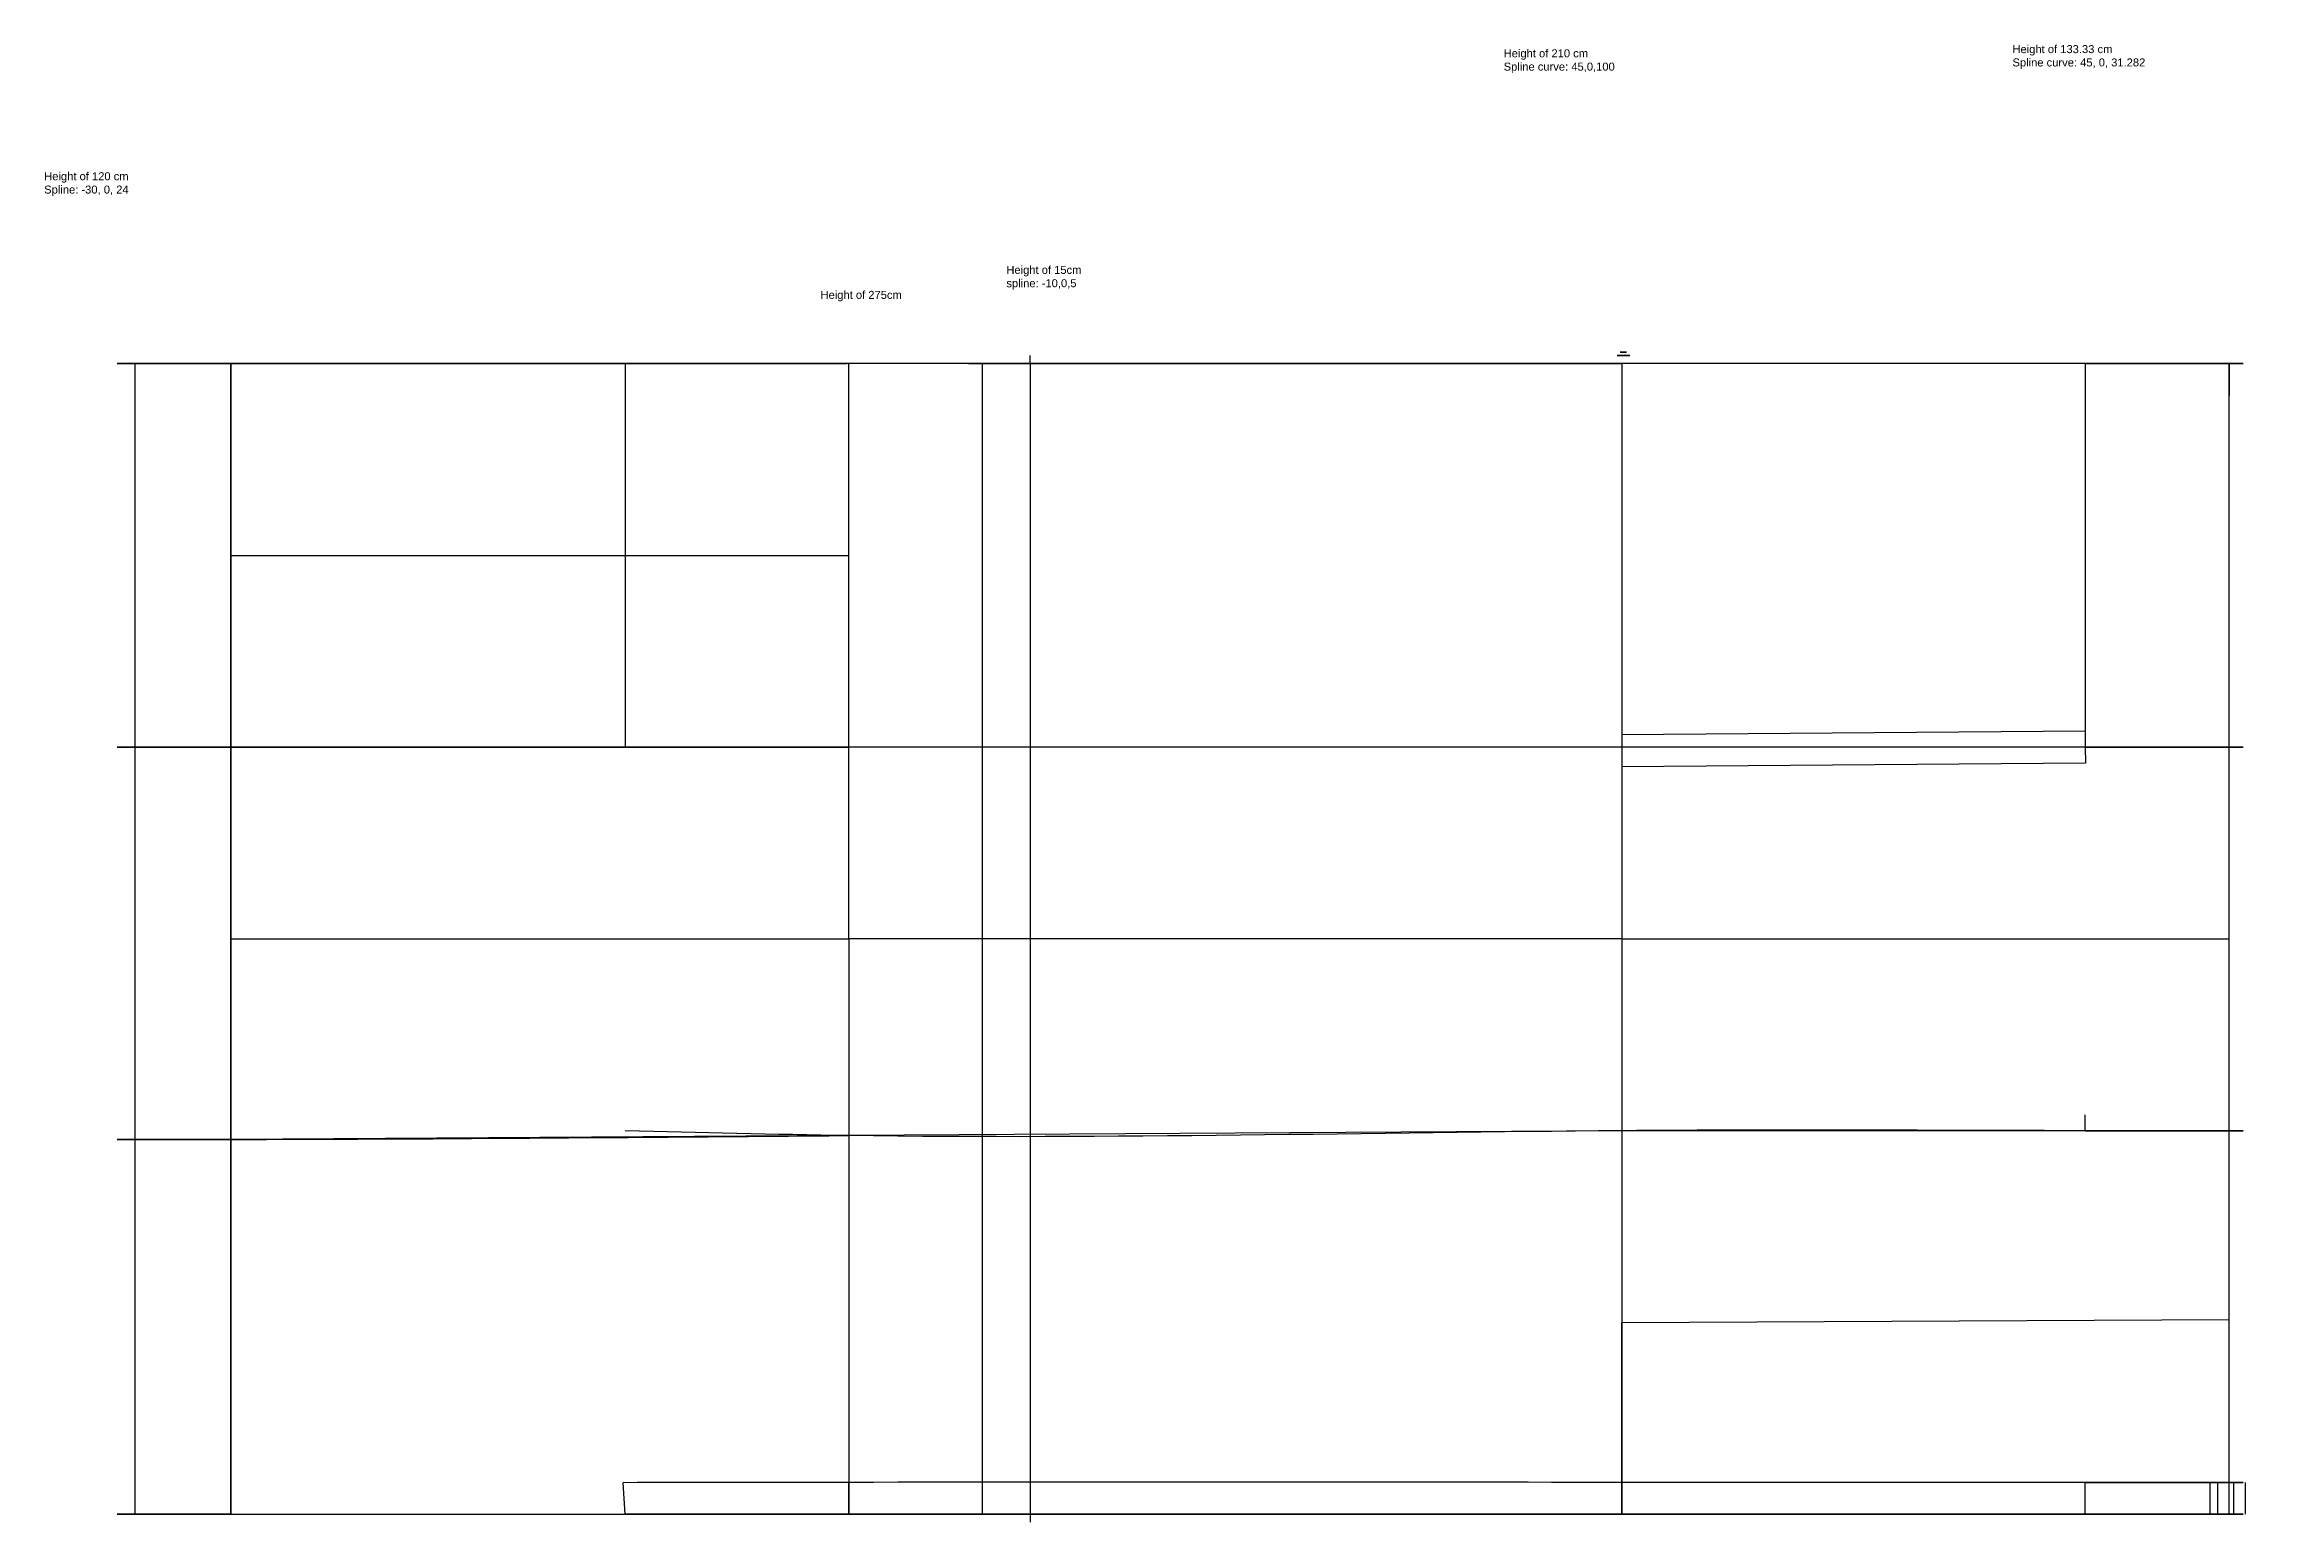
# Model space of a CAD drawing. Header units: centimetres. Extents: x -58 to 641, y -3 to 460.
import ezdxf

# ---------------------------------------------------------------- set-up
doc = ezdxf.new("R2010")
doc.units = ezdxf.units.CM
doc.styles.get("Standard").update_dxf_attribs({"font": 'Arial.ttf'})

msp = doc.modelspace()

# ---------------------------------------------------------------- linework, layer by layer
for p, q in [((0, 360), (-30, 360)), ((-30, 360), (-30, 0)), ((580, 360), (0, 360)), ((0, 360), (0, 0)), ((0, 360), (0, 360, 120)), ((0, 0, 120), (0, 360, 120)), ((192.71, 360, 275), (122.71, 360, 275)), ((122.71, 360, 275), (122.71, 360, 290)), ((123.33, 360, 290), (123.33, 240, 290)), ((192.71, 360), (192.71, 360, 275)), ((193.33, 180), (193.33, 360)), ((435, 360), (235, 360)), ((235, 360), (235, 0)), ((235, 360), (235, 360, 15)), ((250, 360), (250, 362.5)), ((250, 360), (250, 0)), ((435, 360), (273, 360)), ((435, 360), (290, 360)), ((580, 360), (435, 360)), ((435, 360), (435, 180)), ((435, 360), (435, 360, 210)), ((580, 360), (625, 360)), ((580, 360), (580, 360, 133.33)), ((580, 360), (580, 240)), ((625, 0), (625, 360)), ((625, 360), (625, 350)), ((579.96, 245), (434.96, 243.88)), ((0, 240), (-30, 240)), ((235, 240), (0, 240)), ((0, 240), (0, 240, 120)), ((193.33, 240), (193.33, 240, 275)), ((250, 240), (235, 240)), ((435, 240), (250, 240)), ((580, 240), (435, 240)), ((435, 240), (435, 240, 210)), ((580, 240), (580, 240, 133.33)), ((580, 240), (580.04, 235)), ((580.04, 235), (435.04, 233.88)), ((0, 180), (193.33, 180)), ((193.33, 180), (193.33, 0)), ((435, 180), (193.33, 180)), ((435, 180), (435, 0)), ((435, 180), (625, 180)), ((435, 120), (193.33, 118.48)), ((580, 120), (435, 120)), ((435, 120), (435, 120, 210)), ((580, 120), (580, 120, 133.33)), ((0.01, 117.27), (-29.99, 117.04)), ((193.33, 118.48), (0.01, 117.27)), ((0.01, 117.27), (0.01, 117.27, 120)), ((193.33, 118.48), (193.33, 118.48, 275)), ((123.33, 0, 290), (122.67, 9.9, 290)), ((193.33, 0, 275), (193.33, 10, 275)), ((435, 0, 210), (435, 10, 210)), ((580, 0, 133.33), (580, 10, 133.33)), ((580, 10, 133.33), (580, 10, 133.33)), ((625, 10), (619, 10)), ((619, 10), (619, 10, 25)), ((619, 10), (619, 0)), ((619, 10, 25), (619, 0, 25)), ((621.5, 0, 54.19), (621.5, 10, 54.19)), ((621.5, 10, 54.19), (626.5, 10, 54.19)), ((626.5, 0, 25), (626.5, 10, 25)), ((630, 10, 54.19), (630, 0, 54.19)), ((0, 0), (-30, 0)), ((0, 0), (580, 0)), ((0, 0), (0, 0, 120)), ((193.33, 0, 275), (123.33, 0, 275)), ((123.33, 0, 275), (123.33, 0, 290)), ((193.33, 0), (193.33, 0, 275)), ((235, 0), (235, 0, 15)), ((250, 0), (250, -2.5)), ((435, 0), (435, 0, 210)), ((580, 0), (625, 0)), ((580, 0), (580, 0, 133.33)), ((619, 0, 25), (626.5, 0, 25)), ((626.5, 0, 54.19), (621.5, 0, 54.19))]:
    msp.add_line(p, q)
at = {"extrusion": (0, 0, -1)}
for p, q in [((0, 360), (0, 300)), ((0, 300), (193.33, 300)), ((193.33, 240), (193.33, 300)), ((580, 120), (580, 125)), ((435, 60), (625, 60.96)), ((435, 0), (435, 60)), ((580, 0), (580, 10)), ((580, 10), (625, 10))]:
    msp.add_line(p, q, dxfattribs=at)
at = {"extrusion": (0, 1, 0)}
for centre, radius in [((-435.56, 210.49, 363.55), 1), ((-435.59, 210.38, 362.5), 2)]:
    msp.add_circle(centre, radius, dxfattribs=at)
for points in [[(0, 360), (-30, 360, 24), (0, 360, 120), (192.71, 360, 275)], [(580, 360), (625, 360, 31.28), (580, 360, 133.33), (435, 360, 210), (192.71, 360, 275), (122.71, 360, 290)], [(250, 360), (240, 360, 5), (235, 360, 15), (435, 360, 210)], [(0, 240), (-30, 240, 24), (0, 240, 120), (193.33, 240, 275)], [(580, 240), (625, 240, 31.28), (580, 240, 133.33), (435, 240, 210), (193.33, 240, 275), (123.33, 240, 290)], [(580, 120), (625, 120, 31.28), (580, 120, 133.33), (435, 120, 210), (193.33, 118.48, 275), (123.33, 120, 290)], [(0.01, 117.27), (-29.99, 117.27, 24), (0.01, 117.27, 120), (193.33, 118.48, 275)], [(580, 10), (625, 10, 31.28), (580, 10, 133.33), (435, 10, 210), (193.33, 10, 275), (122.67, 9.9, 290)], [(0, 0), (-30, 0, 24), (0, 0, 120), (193.33, 0, 275)], [(580, 0), (625, 0, 31.28), (580, 0, 133.33), (435, 0, 210), (193.33, 0, 275), (123.33, 0, 290)], [(250, 0), (240, 0, 5), (235, 0, 15), (435, 0, 210)]]:
    msp.add_spline(points, degree=3)

# ---------------------------------------------------------------- texts
at = {"char_height": 2.5, "attachment_point": 1}
for s, width, insert in [('Height of 210 cm\\PSpline curve: 45,0,100', 56.1663, (398.09, 458.3)), ('Height of 133.33 cm\\PSpline curve: 45, 0, 31.282', 51.3782, (557.22, 459.61)), ('Height of 120 cm\\PSpline: -30, 0, 24', 44.4905, (-58.36, 419.84)), ('Height of 15cm ^Jspline: -10,0,5', 22.4107, (242.56, 390.54)), ('Height of 275cm', 65.2926, (184.44, 382.73))]:
    msp.add_mtext_dynamic_manual_height_columns(s, width=width, gutter_width=12.5, heights=[0], dxfattribs=dict(at, insert=insert))

doc.saveas('drawing.dxf')
